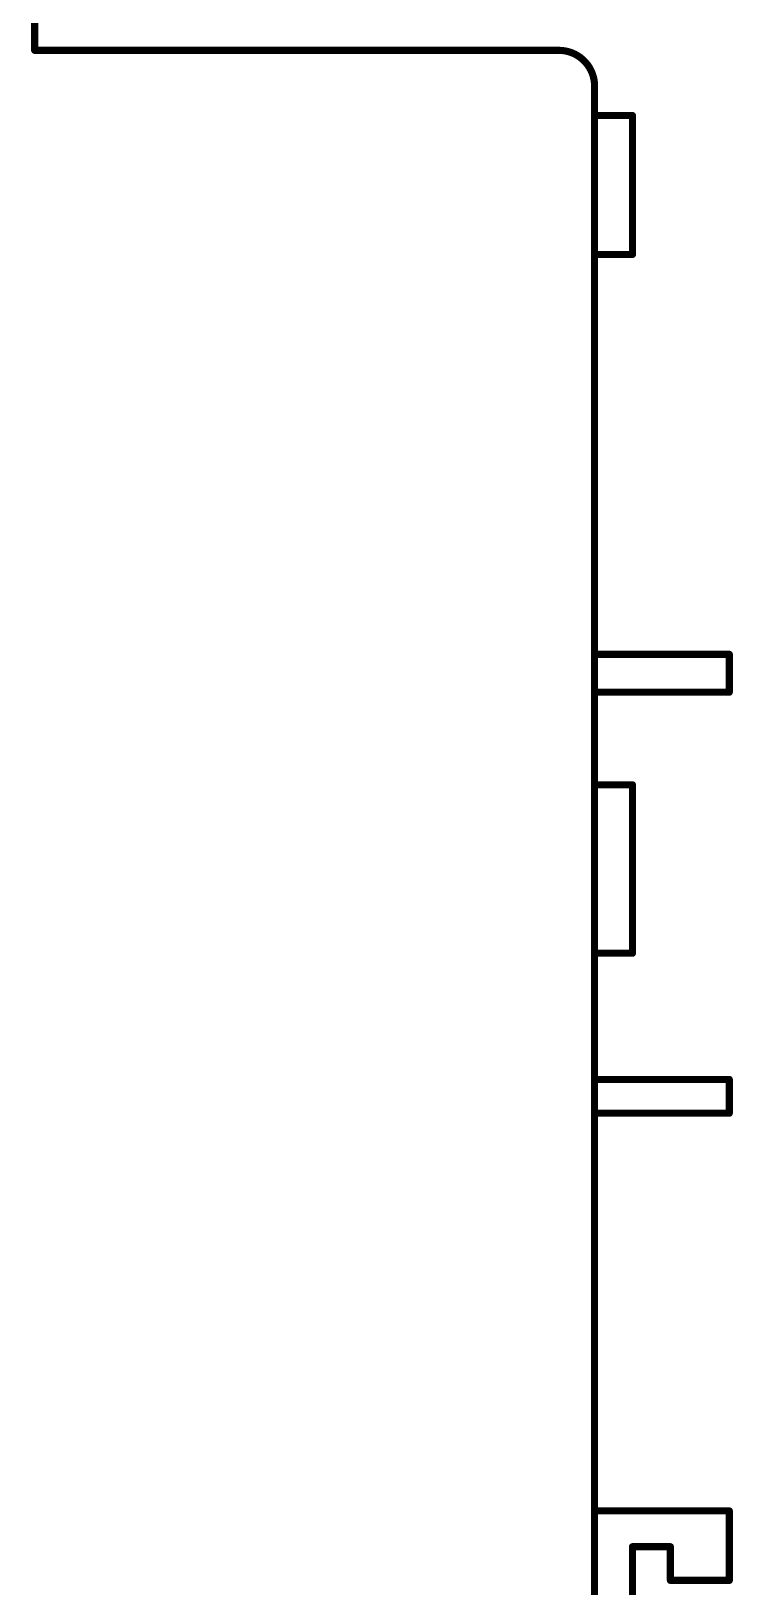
# Model space of a CAD drawing. Extents: x -0.2 to 4.76, y 0.34 to 5.06.
# Drawn here: x 0.759 to 1.152, y 1.943 to 2.816 of the extents above; entities that cross this region are included whole.
import ezdxf

# ---------------------------------------------------------------- set-up
doc = ezdxf.new("R2010")
doc.units = 0
doc.layers.add('22', color=253, linetype='CONTINUOUS')
doc.layers.add('52', color=253, linetype='CONTINUOUS')

msp = doc.modelspace()

# ---------------------------------------------------------------- linework, layer by layer
at = {"layer": '22', "const_width": 0.004}
for points in [[(0.76063, 2.843012), (0.76063, 2.805217)], [(0.76063, 2.805217), (1.054724, 2.805217)], [(1.074803, 2.785138), (1.074803, 1.8875)], [(1.096063, 2.768602), (1.075984, 2.768602)], [(1.096063, 2.69065), (1.096063, 2.768602)], [(1.077165, 2.69065), (1.096063, 2.69065)], [(1.096063, 2.393012), (1.075984, 2.393012)], [(1.096063, 2.298524), (1.096063, 2.393012)], [(1.077165, 2.298524), (1.096063, 2.298524)]]:
    msp.add_lwpolyline(points, dxfattribs=at)
at = {"layer": '22'}
for points, const_width in [([(0.76063, 2.806217, 1), (0.76063, 2.804217)], 0.002), ([(0.75963, 2.805217, 1), (0.76163, 2.805217)], 0.002), ([(1.074803, 2.785138, 0.414214), (1.054724, 2.805217)], 0.004), ([(1.054724, 2.806217, 1), (1.054724, 2.804217)], 0.002), ([(1.054724, 2.804217, 1), (1.054724, 2.806217)], 0.002), ([(1.075803, 2.785138, 1), (1.073803, 2.785138)], 0.002), ([(1.073803, 2.785138, 1), (1.075803, 2.785138)], 0.002), ([(1.075984, 2.769602, 1), (1.075984, 2.767602)], 0.002), ([(1.097063, 2.768602, 1), (1.095063, 2.768602)], 0.002), ([(1.096063, 2.767602, 1), (1.096063, 2.769602)], 0.002), ([(1.077165, 2.69165, 1), (1.077165, 2.68965)], 0.002), ([(1.095063, 2.69065, 1), (1.097063, 2.69065)], 0.002), ([(1.096063, 2.68965, 1), (1.096063, 2.69165)], 0.002), ([(1.075984, 2.394012, 1), (1.075984, 2.392012)], 0.002), ([(1.097063, 2.393012, 1), (1.095063, 2.393012)], 0.002), ([(1.096063, 2.392012, 1), (1.096063, 2.394012)], 0.002), ([(1.077165, 2.299524, 1), (1.077165, 2.297524)], 0.002), ([(1.095063, 2.298524, 1), (1.097063, 2.298524)], 0.002), ([(1.096063, 2.297524, 1), (1.096063, 2.299524)], 0.002)]:
    msp.add_lwpolyline(points, format="xyb", dxfattribs=dict(at, const_width=const_width))
at = {"layer": '52', "const_width": 0.004}
for points in [[(1.150394, 2.46624), (1.075984, 2.46624)], [(1.150394, 2.44498), (1.150394, 2.46624)], [(1.075984, 2.44498), (1.150394, 2.44498)], [(1.150394, 2.227657), (1.075984, 2.227657)], [(1.150394, 2.20876), (1.150394, 2.227657)], [(1.075984, 2.20876), (1.150394, 2.20876)], [(1.075984, 1.985531), (1.150394, 1.985531)], [(1.150394, 1.985531), (1.150394, 1.946555)], [(1.117323, 1.965453), (1.096063, 1.965453)], [(1.096063, 1.965453), (1.096063, 1.906398)], [(1.117323, 1.946555), (1.117323, 1.965453)], [(1.150394, 1.946555), (1.117323, 1.946555)]]:
    msp.add_lwpolyline(points, dxfattribs=at)
at = {"layer": '52', "const_width": 0.002}
for points in [[(1.075984, 2.46724, 1), (1.075984, 2.46524)], [(1.151394, 2.46624, 1), (1.149394, 2.46624)], [(1.150394, 2.46524, 1), (1.150394, 2.46724)], [(1.075984, 2.44598, 1), (1.075984, 2.44398)], [(1.149394, 2.44498, 1), (1.151394, 2.44498)], [(1.150394, 2.44398, 1), (1.150394, 2.44598)], [(1.075984, 2.228657, 1), (1.075984, 2.226657)], [(1.151394, 2.227657, 1), (1.149394, 2.227657)], [(1.150394, 2.226657, 1), (1.150394, 2.228657)], [(1.075984, 2.20976, 1), (1.075984, 2.20776)], [(1.149394, 2.20876, 1), (1.151394, 2.20876)], [(1.150394, 2.20776, 1), (1.150394, 2.20976)], [(1.075984, 1.986531, 1), (1.075984, 1.984531)], [(1.151394, 1.985531, 1), (1.149394, 1.985531)], [(1.150394, 1.984531, 1), (1.150394, 1.986531)], [(1.096063, 1.966453, 1), (1.096063, 1.964453)], [(1.097063, 1.965453, 1), (1.095063, 1.965453)], [(1.118323, 1.965453, 1), (1.116323, 1.965453)], [(1.117323, 1.964453, 1), (1.117323, 1.966453)], [(1.117323, 1.947555, 1), (1.117323, 1.945555)], [(1.116323, 1.946555, 1), (1.118323, 1.946555)], [(1.149394, 1.946555, 1), (1.151394, 1.946555)], [(1.150394, 1.945555, 1), (1.150394, 1.947555)]]:
    msp.add_lwpolyline(points, format="xyb", dxfattribs=at)

doc.saveas('drawing.dxf')
